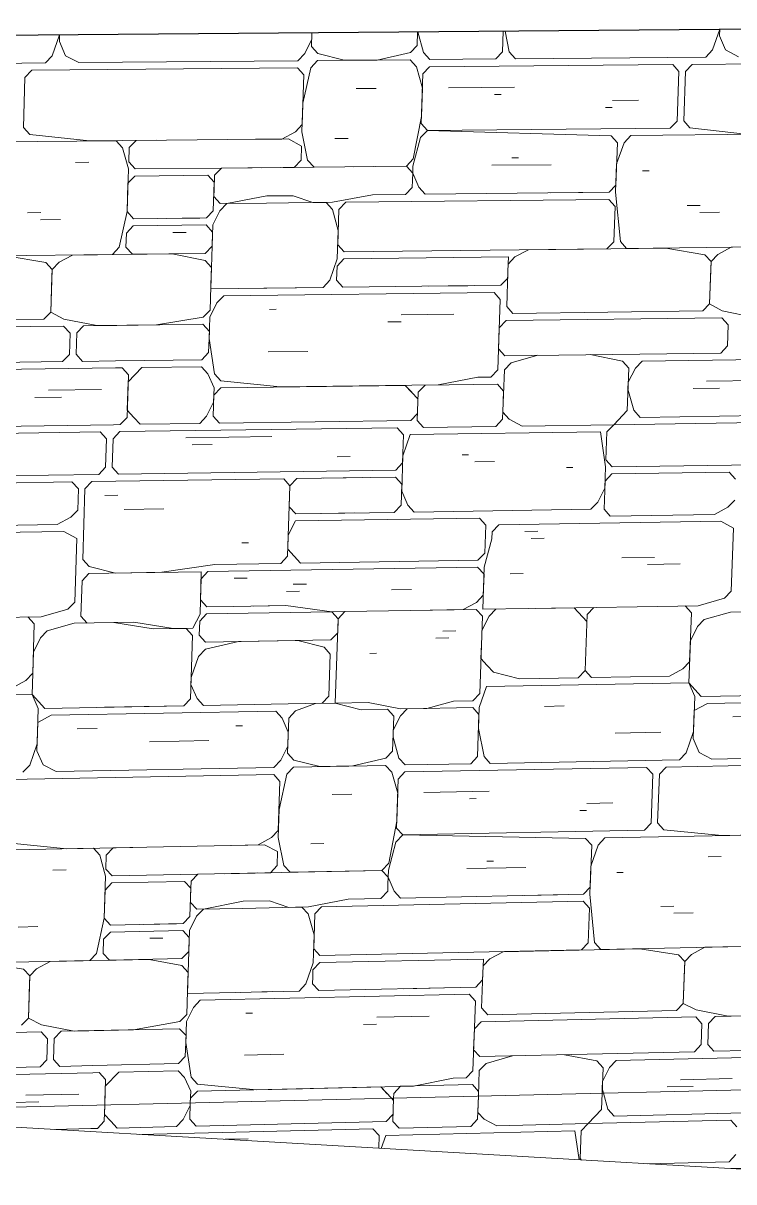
# Model space of a CAD drawing. Header units: inches. Extents: x 205 to 211, y -138 to -29.
# Drawn here: x 209.0675 to 209.1321, y -73.0998 to -72.9944 of the extents above; entities that cross this region are included whole.
import ezdxf

# ---------------------------------------------------------------- set-up
doc = ezdxf.new("R2010")
doc.units = ezdxf.units.IN
doc.header["$MEASUREMENT"] = 0
for name, color, linetype, lineweight in [('A-WALL', 113, 'Continuous', 13), ('A-WALL-PATT', 111, 'Continuous', 13), ('C-TOPO', 7, 'Continuous', 9), ('L-SITE-WALL', 31, 'Continuous', 13)]:
    doc.layers.add(name, color=color, linetype=linetype, lineweight=lineweight)

# ---------------------------------------------------------------- blocks, each defined once
blk = doc.blocks.new('FP_102-160')
at = {"layer": 'A-WALL-PATT', "lineweight": 9}
for p, q in [((72.1707, -73.0941), (72.17075, -73.0926)), ((72.17075, -73.09283), (72.17075, -73.0926)), ((72.18903, -73.09217), (72.18923, -73.09239)), ((72.18916, -73.09429), (72.18923, -73.09217)), ((72.19695, -73.09198), (72.19688, -73.0941)), ((72.19695, -73.09198), (72.1969, -73.09347)), ((72.20814, -73.0932), (72.2082, -73.09171)), ((72.20833, -73.09171), (72.20873, -73.09318)), ((72.16297, -73.09279), (72.16292, -73.09428)), ((72.16294, -73.09365), (72.16297, -73.09279)), ((72.16352, -73.09427), (72.16294, -73.09365)), ((72.17011, -73.09411), (72.17075, -73.09283)), ((72.18857, -73.0943), (72.18918, -73.09365)), ((72.1969, -73.09347), (72.19747, -73.09409)), ((72.20814, -73.0932), (72.20692, -73.09449)), ((72.20873, -73.09318), (72.2093, -73.0938)), ((72.2093, -73.0938), (72.22109, -73.09352)), ((72.16292, -73.09428), (72.1623, -73.09493)), ((72.16352, -73.09427), (72.1641, -73.09489)), ((72.1641, -73.09489), (72.16949, -73.09476)), ((72.17011, -73.09411), (72.16949, -73.09476)), ((72.1707, -73.0941), (72.17128, -73.09472)), ((72.17128, -73.09472), (72.18857, -73.0943)), ((72.18916, -73.09429), (72.18973, -73.09491)), ((72.18973, -73.09491), (72.19626, -73.09475)), ((72.19688, -73.0941), (72.19626, -73.09475)), ((72.19747, -73.09409), (72.19863, -73.09469)), ((72.19863, -73.09469), (72.20692, -73.09449)), ((72.2063, -73.09514), (72.20692, -73.09449)), ((72.20692, -73.09449), (72.21989, -73.09418)), ((72.22045, -73.09479), (72.21989, -73.09418)), ((72.15841, -73.09503), (72.1617, -73.09495)), ((72.1623, -73.09493), (72.1617, -73.09495)), ((72.16617, -73.09548), (72.18735, -73.09496)), ((72.17391, -73.09592), (72.17601, -73.09587)), ((72.18735, -73.09496), (72.18793, -73.09558)), ((72.18793, -73.09558), (72.18789, -73.09673)), ((72.18852, -73.09557), (72.18812, -73.09674)), ((72.18852, -73.09557), (72.20571, -73.09515)), ((72.20571, -73.09515), (72.20611, -73.09778)), ((72.2063, -73.09514), (72.20621, -73.09766)), ((72.20621, -73.09766), (72.20633, -73.0978)), ((72.21231, -73.09814), (72.21975, -73.09796)), ((72.21975, -73.09796), (72.22036, -73.09731)), ((72.21993, -73.09858), (72.23615, -73.09818))]:
    blk.add_line(p, q, dxfattribs=at)
blk = doc.blocks.new('FP_126-160')
at = {"layer": 'A-WALL-PATT', "lineweight": 9}
for p, q in [((72.15884, -72.99551), (72.15819, -72.99741)), ((72.15886, -72.99551), (72.15884, -72.9961)), ((72.18181, -72.99532), (72.18177, -72.99656)), ((72.18181, -72.99532), (72.18179, -72.99591)), ((72.19138, -72.99647), (72.19142, -72.99523)), ((72.19144, -72.99523), (72.19196, -72.99711)), ((72.19915, -72.99705), (72.19921, -72.99517)), ((72.19938, -72.99517), (72.19975, -72.99705)), ((72.21889, -72.995), (72.21824, -72.99688)), ((72.2189, -72.995), (72.21888, -72.99559)), ((72.21888, -72.99559), (72.21943, -72.99687)), ((72.15884, -72.9961), (72.15941, -72.9974)), ((72.18179, -72.99591), (72.18115, -72.99721)), ((72.18177, -72.99656), (72.18235, -72.9972)), ((72.19076, -72.99712), (72.19138, -72.99647)), ((72.21824, -72.99688), (72.21762, -72.99753)), ((72.21943, -72.99687), (72.22059, -72.99751)), ((72.15819, -72.99741), (72.15757, -72.99806)), ((72.15941, -72.9974), (72.1606, -72.99803)), ((72.1606, -72.99803), (72.18052, -72.99786)), ((72.18115, -72.99721), (72.18052, -72.99786)), ((72.1817, -72.99849), (72.18233, -72.99784)), ((72.19074, -72.99777), (72.18233, -72.99784)), ((72.18235, -72.9972), (72.18473, -72.99782)), ((72.18473, -72.99782), (72.18774, -72.9978)), ((72.18774, -72.9978), (72.19076, -72.99712)), ((72.19074, -72.99777), (72.19131, -72.99841)), ((72.19196, -72.99711), (72.19254, -72.99775)), ((72.19254, -72.99775), (72.19853, -72.9977)), ((72.19853, -72.9977), (72.19915, -72.99705)), ((72.20032, -72.99768), (72.19975, -72.99705)), ((72.20032, -72.99768), (72.21762, -72.99753)), ((72.13994, -72.99822), (72.15757, -72.99806)), ((72.15633, -72.99872), (72.15571, -72.99938)), ((72.15633, -72.99872), (72.1805, -72.99851)), ((72.1805, -72.99851), (72.18108, -72.99915)), ((72.1817, -72.99849), (72.18099, -73.00173)), ((72.19131, -72.99841), (72.19185, -73.00034)), ((72.19189, -72.99905), (72.19251, -72.9984)), ((72.19251, -72.9984), (72.21462, -72.9982)), ((72.21462, -72.9982), (72.21519, -72.99884)), ((72.21519, -72.99884), (72.21502, -73.00334)), ((72.21578, -72.99883), (72.21562, -73.00333)), ((72.2164, -72.99819), (72.21578, -72.99883)), ((72.2164, -72.99819), (72.24011, -72.99797)), ((72.15571, -72.99938), (72.15557, -73.00392)), ((72.18108, -72.99915), (72.18093, -73.00367)), ((72.19173, -73.00356), (72.19189, -72.99905)), ((72.18584, -73.00039), (72.18765, -73.00038)), ((72.19185, -73.00034), (72.19176, -73.00292)), ((72.19424, -73.00032), (72.20023, -73.00026)), ((72.19841, -73.00092), (72.19901, -73.00092)), ((72.18099, -73.00173), (72.1809, -73.00431)), ((72.20852, -73.00211), (72.20911, -73.00211)), ((72.20914, -73.00147), (72.21152, -73.00144)), ((72.19176, -73.00292), (72.19102, -73.00679)), ((72.15557, -73.00392), (72.15615, -73.00456)), ((72.18093, -73.00367), (72.1803, -73.00432)), ((72.19169, -73.00485), (72.19231, -73.0042)), ((72.19231, -73.0042), (72.19173, -73.00356)), ((72.19231, -73.0042), (72.2144, -73.00398)), ((72.20902, -73.00468), (72.19231, -73.0042)), ((72.21502, -73.00334), (72.2144, -73.00398)), ((72.21562, -73.00333), (72.21619, -73.00397)), ((72.21619, -73.00397), (72.22151, -73.00456)), ((72.164, -73.00513), (72.15067, -73.00526)), ((72.15615, -73.00456), (72.16158, -73.00515)), ((72.16158, -73.00515), (72.16763, -73.00509)), ((72.164, -73.00513), (72.16458, -73.00577)), ((72.16519, -73.00576), (72.16581, -73.00511)), ((72.16581, -73.00511), (72.17968, -73.00497)), ((72.17667, -73.005), (72.17908, -73.00498)), ((72.17908, -73.00498), (72.1803, -73.00432)), ((72.17968, -73.00497), (72.18086, -73.00561)), ((72.1809, -73.00431), (72.18142, -73.00689)), ((72.18389, -73.00493), (72.18509, -73.00492)), ((72.19169, -73.00485), (72.191, -73.00744)), ((72.20902, -73.00468), (72.20959, -73.00532)), ((72.20945, -73.00917), (72.20959, -73.00532)), ((72.21019, -73.00531), (72.20952, -73.00724)), ((72.21019, -73.00531), (72.21081, -73.00466)), ((72.22389, -73.00453), (72.21081, -73.00466)), ((72.16512, -73.0077), (72.16458, -73.00577)), ((72.16515, -73.00706), (72.16519, -73.00576)), ((72.18086, -73.00561), (72.18082, -73.0069)), ((72.16031, -73.00711), (72.16152, -73.00709)), ((72.16515, -73.00706), (72.16573, -73.0077)), ((72.18082, -73.0069), (72.18019, -73.00755)), ((72.18142, -73.00689), (72.182, -73.00753)), ((72.1904, -73.00744), (72.19102, -73.00679)), ((72.19818, -73.00736), (72.20356, -73.00731)), ((72.2, -73.0067), (72.2006, -73.00669)), ((72.20952, -73.00724), (72.20943, -73.00981)), ((72.165, -73.01158), (72.16512, -73.0077)), ((72.16508, -73.009), (72.16571, -73.00834)), ((72.17235, -73.00827), (72.16571, -73.00834)), ((72.16573, -73.0077), (72.17357, -73.00762)), ((72.17235, -73.00827), (72.17293, -73.00891)), ((72.17295, -73.00827), (72.17291, -73.00956)), ((72.17357, -73.00762), (72.17295, -73.00827)), ((72.1904, -73.00744), (72.17357, -73.00762)), ((72.18019, -73.00755), (72.17598, -73.00759)), ((72.17719, -73.00758), (72.17899, -73.00756)), ((72.182, -73.00753), (72.1904, -73.00744)), ((72.1856, -73.00749), (72.1874, -73.00747)), ((72.19098, -73.00808), (72.1904, -73.00744)), ((72.19095, -73.00872), (72.19098, -73.00808)), ((72.191, -73.00744), (72.19098, -73.00808)), ((72.19098, -73.00808), (72.19153, -73.00936)), ((72.21188, -73.00786), (72.21248, -73.00786)), ((72.16508, -73.009), (72.165, -73.01158)), ((72.17284, -73.0115), (72.17293, -73.00891)), ((72.17291, -73.00956), (72.17293, -73.00891)), ((72.19093, -73.00937), (72.19031, -73.01002)), ((72.19095, -73.00872), (72.19093, -73.00937)), ((72.19153, -73.00936), (72.19211, -73.01)), ((72.20945, -73.00917), (72.20883, -73.00982)), ((72.17291, -73.00956), (72.17288, -73.01021)), ((72.17288, -73.01021), (72.17347, -73.01085)), ((72.17407, -73.01084), (72.1777, -73.01015)), ((72.1777, -73.01015), (72.18011, -73.01013)), ((72.18011, -73.01013), (72.18189, -73.01075)), ((72.18731, -73.01005), (72.18369, -73.01073)), ((72.18489, -73.01072), (72.20881, -73.01046)), ((72.19031, -73.01002), (72.18731, -73.01005)), ((72.19211, -73.01), (72.20883, -73.00982)), ((72.20347, -73.00988), (72.20645, -73.00985)), ((72.20881, -73.01046), (72.20938, -73.0111)), ((72.20943, -73.00981), (72.20986, -73.0143)), ((72.16429, -73.01482), (72.165, -73.01158)), ((72.165, -73.01158), (72.16558, -73.01222)), ((72.17222, -73.01215), (72.17284, -73.0115)), ((72.17344, -73.01149), (72.1728, -73.01279)), ((72.17344, -73.01149), (72.17407, -73.01084)), ((72.17347, -73.01085), (72.17768, -73.0108)), ((72.18369, -73.01073), (72.17768, -73.0108)), ((72.18189, -73.01075), (72.18309, -73.01074)), ((72.18309, -73.01074), (72.18367, -73.01138)), ((72.18367, -73.01138), (72.1842, -73.0133)), ((72.18427, -73.01137), (72.18416, -73.01459)), ((72.18427, -73.01137), (72.18489, -73.01072)), ((72.20926, -73.01431), (72.20938, -73.0111)), ((72.21593, -73.01103), (72.21711, -73.01101)), ((72.21709, -73.01165), (72.21887, -73.01163)), ((72.15593, -73.01168), (72.15714, -73.01167)), ((72.15712, -73.01232), (72.15893, -73.0123)), ((72.16558, -73.01222), (72.17222, -73.01215)), ((72.1686, -73.01219), (72.17161, -73.01216)), ((72.16494, -73.01352), (72.16489, -73.01481)), ((72.16494, -73.01352), (72.16556, -73.01287)), ((72.16556, -73.01287), (72.1722, -73.01279)), ((72.16916, -73.01347), (72.17037, -73.01346)), ((72.1722, -73.01279), (72.17278, -73.01343)), ((72.1728, -73.01279), (72.17261, -73.01859)), ((72.17273, -73.01472), (72.17278, -73.01343)), ((72.1842, -73.0133), (72.18411, -73.01588)), ((72.17273, -73.01472), (72.17211, -73.01538)), ((72.18416, -73.01459), (72.18474, -73.01523)), ((72.20926, -73.01431), (72.20864, -73.01495)), ((72.20986, -73.0143), (72.21043, -73.01493)), ((72.21043, -73.01493), (72.2235, -73.01478)), ((72.21994, -73.01482), (72.22883, -73.01472)), ((72.15035, -73.01563), (72.16367, -73.01547)), ((72.15399, -73.01559), (72.1576, -73.01619)), ((72.15881, -73.01618), (72.16004, -73.01552)), ((72.16004, -73.01552), (72.1691, -73.01541)), ((72.16429, -73.01482), (72.16367, -73.01547)), ((72.16489, -73.01481), (72.16548, -73.01545)), ((72.16548, -73.01545), (72.17211, -73.01538)), ((72.1691, -73.01541), (72.17209, -73.01602)), ((72.18471, -73.01587), (72.19968, -73.0157)), ((72.18474, -73.01523), (72.20864, -73.01495)), ((72.19968, -73.0157), (72.19963, -73.01698)), ((72.19965, -73.01634), (72.20027, -73.01569)), ((72.20027, -73.01569), (72.20149, -73.01504)), ((72.20149, -73.01504), (72.214, -73.01489)), ((72.214, -73.01489), (72.21754, -73.01549)), ((72.21754, -73.01549), (72.21811, -73.01612)), ((72.21873, -73.01548), (72.21811, -73.01612)), ((72.21873, -73.01548), (72.21994, -73.01482)), ((72.1576, -73.01619), (72.15818, -73.01683)), ((72.15818, -73.01683), (72.15806, -73.02071)), ((72.15818, -73.01683), (72.15816, -73.01748)), ((72.15881, -73.01618), (72.15818, -73.01683)), ((72.17209, -73.01602), (72.17267, -73.01666)), ((72.17265, -73.0173), (72.17267, -73.01666)), ((72.18411, -73.01588), (72.18345, -73.01782)), ((72.18407, -73.01717), (72.18409, -73.01652)), ((72.18409, -73.01652), (72.18471, -73.01587)), ((72.19963, -73.01698), (72.19965, -73.01634)), ((72.21811, -73.01612), (72.21797, -73.01996)), ((72.21797, -73.01996), (72.21809, -73.01676)), ((72.21811, -73.01612), (72.21809, -73.01676)), ((72.15806, -73.02071), (72.15816, -73.01748)), ((72.17265, -73.0173), (72.17254, -73.02053)), ((72.18283, -73.01847), (72.18345, -73.01782)), ((72.18407, -73.01717), (72.18405, -73.01781)), ((72.18405, -73.01781), (72.18463, -73.01845)), ((72.19961, -73.01763), (72.19899, -73.01827)), ((72.19963, -73.01698), (72.19952, -73.02019)), ((72.19961, -73.01763), (72.19963, -73.01698)), ((72.17261, -73.01859), (72.18283, -73.01847)), ((72.19837, -73.01892), (72.17379, -73.01922)), ((72.17742, -73.01854), (72.18042, -73.0185)), ((72.18463, -73.01845), (72.19899, -73.01827)), ((72.19241, -73.01835), (72.196, -73.01831)), ((72.19837, -73.01892), (72.19894, -73.01956)), ((72.17317, -73.01988), (72.17252, -73.02117)), ((72.17379, -73.01922), (72.17317, -73.01988)), ((72.19894, -73.01956), (72.19871, -73.02597)), ((72.21735, -73.02061), (72.21797, -73.01996)), ((72.21797, -73.01996), (72.21913, -73.02059)), ((72.15744, -73.02136), (72.15806, -73.02071)), ((72.15806, -73.02071), (72.15925, -73.02134)), ((72.17254, -73.02053), (72.17192, -73.02118)), ((72.17796, -73.02046), (72.17856, -73.02045)), ((72.18993, -73.02095), (72.19472, -73.02089)), ((72.19952, -73.02019), (72.20009, -73.02083)), ((72.20009, -73.02083), (72.21735, -73.02061)), ((72.21913, -73.02059), (72.22207, -73.02119)), ((72.13922, -73.02223), (72.15923, -73.02198)), ((72.13985, -73.02158), (72.15744, -73.02136)), ((72.15923, -73.02198), (72.15981, -73.02262)), ((72.15925, -73.02134), (72.16225, -73.02194)), ((72.16042, -73.02261), (72.16104, -73.02196)), ((72.16104, -73.02196), (72.16406, -73.02192)), ((72.16225, -73.02194), (72.16768, -73.02188)), ((72.1719, -73.02182), (72.16406, -73.02192)), ((72.16768, -73.02188), (72.17192, -73.02118)), ((72.1719, -73.02182), (72.17248, -73.02246)), ((72.17252, -73.02117), (72.17246, -73.0231)), ((72.18871, -73.02161), (72.18991, -73.0216)), ((72.19885, -73.02213), (72.19878, -73.02405)), ((72.19947, -73.02148), (72.19885, -73.02213)), ((72.19947, -73.02148), (72.2191, -73.02123)), ((72.2191, -73.02123), (72.21967, -73.02186)), ((72.21967, -73.02186), (72.2196, -73.02378)), ((72.15981, -73.02262), (72.15975, -73.02456)), ((72.16042, -73.02261), (72.16036, -73.02455)), ((72.17241, -73.02439), (72.17248, -73.02246)), ((72.17246, -73.0231), (72.17295, -73.02632)), ((72.17783, -73.02432), (72.18143, -73.02428)), ((72.19878, -73.02405), (72.19936, -73.02468)), ((72.21898, -73.02443), (72.2196, -73.02378)), ((72.15913, -73.02521), (72.13912, -73.02547)), ((72.15913, -73.02521), (72.15975, -73.02456)), ((72.16036, -73.02455), (72.16094, -73.02519)), ((72.16094, -73.02519), (72.16396, -73.02515)), ((72.16396, -73.02515), (72.17179, -73.02504)), ((72.17241, -73.02439), (72.17179, -73.02504)), ((72.19931, -73.02597), (72.19993, -73.02532)), ((72.21898, -73.02443), (72.19936, -73.02468)), ((72.19993, -73.02532), (72.20234, -73.02464)), ((72.2071, -73.02458), (72.21005, -73.02518)), ((72.21005, -73.02518), (72.21062, -73.02582)), ((72.21122, -73.02581), (72.21184, -73.02516)), ((72.21184, -73.02516), (72.2237, -73.025)), ((72.15185, -73.02595), (72.16394, -73.02579)), ((72.16454, -73.02578), (72.16394, -73.02579)), ((72.16454, -73.02578), (72.16512, -73.02642)), ((72.1651, -73.02706), (72.16635, -73.02576)), ((72.17177, -73.02569), (72.16635, -73.02576)), ((72.17177, -73.02569), (72.17235, -73.02632)), ((72.17291, -73.0276), (72.17235, -73.02632)), ((72.17295, -73.02632), (72.17353, -73.02695)), ((72.19809, -73.02662), (72.19871, -73.02597)), ((72.19931, -73.02597), (72.19915, -73.03045)), ((72.21048, -73.02965), (72.21062, -73.02582)), ((72.21122, -73.02581), (72.21058, -73.02709)), ((72.16512, -73.02642), (72.165, -73.03029)), ((72.16502, -73.02964), (72.1651, -73.02706)), ((72.17351, -73.02759), (72.1903, -73.02737)), ((72.17353, -73.02695), (72.17892, -73.02752)), ((72.17892, -73.02752), (72.19329, -73.02733)), ((72.1903, -73.02737), (72.19146, -73.02864)), ((72.1903, -73.02737), (72.19088, -73.028)), ((72.19148, -73.02799), (72.1921, -73.02734)), ((72.1921, -73.02734), (72.19867, -73.02726)), ((72.19329, -73.02733), (72.1969, -73.02664)), ((72.1969, -73.02664), (72.19809, -73.02662)), ((72.19867, -73.02726), (72.19924, -73.02789)), ((72.21058, -73.02709), (72.21055, -73.02773)), ((72.2177, -73.027), (72.22244, -73.02693)), ((72.15661, -73.02847), (72.15902, -73.02843)), ((72.15784, -73.02781), (72.16267, -73.02774)), ((72.17282, -73.03018), (72.17289, -73.02825)), ((72.17287, -73.02889), (72.17291, -73.0276)), ((72.17289, -73.02825), (72.17351, -73.02759)), ((72.17892, -73.02752), (72.18312, -73.02747)), ((72.19139, -73.03056), (72.19148, -73.02799)), ((72.19924, -73.02789), (72.19917, -73.02981)), ((72.21055, -73.02773), (72.21108, -73.02964)), ((72.21649, -73.02765), (72.21886, -73.02762)), ((72.17222, -73.03018), (72.17287, -73.02889)), ((72.165, -73.03029), (72.16437, -73.03094)), ((72.1656, -73.03028), (72.16502, -73.02964)), ((72.1656, -73.03028), (72.16618, -73.03091)), ((72.17222, -73.03018), (72.1716, -73.03084)), ((72.17282, -73.03018), (72.1734, -73.03081)), ((72.1734, -73.03081), (72.19079, -73.03057)), ((72.19079, -73.03057), (72.19141, -73.02992)), ((72.19139, -73.03056), (72.19196, -73.03119)), ((72.19915, -73.03045), (72.19853, -73.0311)), ((72.19917, -73.02981), (72.19975, -73.03044)), ((72.19975, -73.03044), (72.20092, -73.03107)), ((72.21048, -73.02965), (72.20925, -73.03095)), ((72.21108, -73.02964), (72.21165, -73.03028)), ((72.21165, -73.03028), (72.2235, -73.03011)), ((72.14924, -73.03179), (72.16254, -73.03161)), ((72.15169, -73.03112), (72.16377, -73.03095)), ((72.16313, -73.03224), (72.16254, -73.03161)), ((72.16435, -73.03158), (72.16373, -73.03223)), ((72.16437, -73.03094), (72.16377, -73.03095)), ((72.16435, -73.03158), (72.18957, -73.03123)), ((72.16618, -73.03091), (72.1716, -73.03084)), ((72.18957, -73.03123), (72.19015, -73.03186)), ((72.19075, -73.03185), (72.20804, -73.0316)), ((72.19196, -73.03119), (72.19853, -73.0311)), ((72.20092, -73.03107), (72.20925, -73.03095)), ((72.20804, -73.0316), (72.20851, -73.03479)), ((72.20863, -73.0316), (72.20854, -73.03415)), ((72.20863, -73.0316), (72.20925, -73.03095)), ((72.20925, -73.03095), (72.2223, -73.03076)), ((72.16304, -73.03482), (72.16313, -73.03224)), ((72.16373, -73.03223), (72.16365, -73.03481)), ((72.17035, -73.03214), (72.17817, -73.03203)), ((72.19015, -73.03186), (72.19006, -73.03442)), ((72.19075, -73.03185), (72.19008, -73.03378)), ((72.17093, -73.03277), (72.17274, -73.03275)), ((72.19546, -73.0337), (72.19605, -73.03369)), ((72.16365, -73.03481), (72.16423, -73.03544)), ((72.1841, -73.03387), (72.18529, -73.03385)), ((72.19006, -73.03442), (72.18944, -73.03507)), ((72.19008, -73.03378), (72.18997, -73.03699)), ((72.19663, -73.03433), (72.19842, -73.0343)), ((72.20851, -73.03479), (72.20844, -73.03671)), ((72.20854, -73.03415), (72.20911, -73.03478)), ((72.20911, -73.03478), (72.22215, -73.03459)), ((72.14912, -73.03567), (72.16242, -73.03547)), ((72.16179, -73.03612), (72.17924, -73.03586)), ((72.16242, -73.03547), (72.16304, -73.03482)), ((72.18944, -73.03507), (72.16423, -73.03544)), ((72.17924, -73.03586), (72.17981, -73.0365)), ((72.17981, -73.0365), (72.18044, -73.03585)), ((72.18044, -73.03585), (72.18942, -73.03571)), ((72.18283, -73.03581), (72.18643, -73.03576)), ((72.18942, -73.03571), (72.18999, -73.03634)), ((72.20495, -73.03484), (72.20554, -73.03484)), ((72.20847, -73.03607), (72.20908, -73.03542)), ((72.21976, -73.03526), (72.20908, -73.03542)), ((72.22033, -73.03589), (72.21976, -73.03526)), ((72.15998, -73.03615), (72.1491, -73.03631)), ((72.16057, -73.03678), (72.15998, -73.03615)), ((72.16051, -73.03871), (72.16057, -73.03678)), ((72.16117, -73.03677), (72.16096, -73.04321)), ((72.16117, -73.03677), (72.16179, -73.03612)), ((72.17981, -73.0365), (72.1796, -73.04291)), ((72.17975, -73.03842), (72.17981, -73.0365)), ((72.18999, -73.03634), (72.18992, -73.03827)), ((72.20844, -73.03671), (72.2078, -73.03799)), ((72.20847, -73.03607), (72.20837, -73.03862)), ((72.16296, -73.03739), (72.16416, -73.03737)), ((72.18997, -73.03699), (72.19052, -73.03826)), ((72.21964, -73.03845), (72.22026, -73.0378)), ((72.15988, -73.03937), (72.16051, -73.03871)), ((72.16473, -73.03865), (72.16834, -73.03859)), ((72.18033, -73.03905), (72.17975, -73.03842)), ((72.1893, -73.03892), (72.18033, -73.03905)), ((72.18272, -73.03902), (72.18572, -73.03897)), ((72.18992, -73.03827), (72.1893, -73.03892)), ((72.19052, -73.03826), (72.1911, -73.03889)), ((72.1911, -73.03889), (72.20718, -73.03864)), ((72.2078, -73.03799), (72.20718, -73.03864)), ((72.20894, -73.03925), (72.20837, -73.03862)), ((72.21843, -73.03911), (72.21964, -73.03845)), ((72.15865, -73.04003), (72.14898, -73.04018)), ((72.15865, -73.04003), (72.15988, -73.03937)), ((72.17966, -73.04099), (72.1803, -73.03969)), ((72.1803, -73.03969), (72.19704, -73.03944)), ((72.19704, -73.03944), (72.19762, -73.04007)), ((72.19762, -73.04007), (72.19752, -73.04262)), ((72.19881, -73.04005), (72.19819, -73.0407)), ((72.219, -73.03973), (72.19881, -73.04005)), ((72.21843, -73.03911), (72.20894, -73.03925)), ((72.219, -73.03973), (72.22016, -73.04035)), ((72.15924, -73.04066), (72.13866, -73.04098)), ((72.15924, -73.04066), (72.16042, -73.04129)), ((72.17962, -73.04227), (72.17966, -73.04099)), ((72.19817, -73.04134), (72.19819, -73.0407)), ((72.20117, -73.04065), (72.20236, -73.04063)), ((72.21994, -73.04608), (72.22016, -73.04035)), ((72.16024, -73.04707), (72.16042, -73.04129)), ((72.17544, -73.04169), (72.17604, -73.04168)), ((72.19748, -73.0439), (72.19817, -73.04134)), ((72.20174, -73.04128), (72.20293, -73.04126)), ((72.16096, -73.04321), (72.16155, -73.04384)), ((72.1796, -73.04291), (72.17898, -73.04356)), ((72.18077, -73.04353), (72.17962, -73.04227)), ((72.19752, -73.04262), (72.19691, -73.04327)), ((72.20999, -73.04306), (72.21296, -73.04301)), ((72.16394, -73.04444), (72.16155, -73.04384)), ((72.17298, -73.04366), (72.16815, -73.04437)), ((72.17235, -73.04431), (72.19688, -73.04391)), ((72.17298, -73.04366), (72.17898, -73.04356)), ((72.19691, -73.04327), (72.18077, -73.04353)), ((72.19688, -73.04391), (72.19746, -73.04454)), ((72.19734, -73.04773), (72.19748, -73.0439)), ((72.21234, -73.04366), (72.2153, -73.04361)), ((72.1609, -73.04513), (72.1608, -73.04835)), ((72.1609, -73.04513), (72.16153, -73.04448)), ((72.16333, -73.04445), (72.16153, -73.04448)), ((72.17175, -73.04432), (72.16333, -73.04445)), ((72.16815, -73.04437), (72.16394, -73.04444)), ((72.17163, -73.04816), (72.17175, -73.04432)), ((72.17167, -73.04688), (72.17173, -73.04496)), ((72.17173, -73.04496), (72.17235, -73.04431)), ((72.17473, -73.04491), (72.17593, -73.04489)), ((72.19739, -73.04646), (72.19746, -73.04454)), ((72.19984, -73.0445), (72.20103, -73.04448)), ((72.17949, -73.04611), (72.18069, -73.04609)), ((72.18011, -73.04546), (72.18131, -73.04544)), ((72.18906, -73.04596), (72.19085, -73.04593)), ((72.21933, -73.04673), (72.21994, -73.04608)), ((72.15962, -73.04772), (72.16024, -73.04707)), ((72.17167, -73.04688), (72.17225, -73.04751)), ((72.17945, -73.04739), (72.17465, -73.04747)), ((72.17645, -73.04744), (72.17945, -73.04739)), ((72.17945, -73.04739), (72.18361, -73.04796)), ((72.19556, -73.04776), (72.19677, -73.0471)), ((72.19739, -73.04646), (72.19677, -73.0471)), ((72.2021, -73.04765), (72.21694, -73.04741)), ((72.21575, -73.04743), (72.21632, -73.04805)), ((72.21694, -73.04741), (72.21933, -73.04673)), ((72.14207, -73.04866), (72.15718, -73.04841)), ((72.15598, -73.04843), (72.15656, -73.04906)), ((72.15718, -73.04841), (72.15962, -73.04772)), ((72.1608, -73.04835), (72.16138, -73.04898)), ((72.17098, -73.04946), (72.17163, -73.04816)), ((72.17161, -73.0488), (72.17223, -73.04815)), ((72.18361, -73.04796), (72.17223, -73.04815)), ((72.17225, -73.04751), (72.17465, -73.04747)), ((72.18361, -73.04796), (72.18481, -73.04794)), ((72.18361, -73.04796), (72.18419, -73.04859)), ((72.18419, -73.04859), (72.18481, -73.04794)), ((72.19675, -73.04774), (72.18481, -73.04794)), ((72.19257, -73.04781), (72.19556, -73.04776)), ((72.19675, -73.04774), (72.19732, -73.04837)), ((72.19732, -73.04837), (72.19707, -73.05539)), ((72.19792, -73.04836), (72.19727, -73.04965)), ((72.20567, -73.04759), (72.19734, -73.04773)), ((72.19792, -73.04836), (72.19853, -73.04771)), ((72.20681, -73.04885), (72.20567, -73.04759)), ((72.20683, -73.04821), (72.20665, -73.05331)), ((72.20683, -73.04821), (72.20745, -73.04756)), ((72.21632, -73.04805), (72.21615, -73.05251)), ((72.21987, -73.04799), (72.21748, -73.04867)), ((72.22519, -73.0479), (72.21987, -73.04799)), ((72.15656, -73.04906), (72.15642, -73.05355)), ((72.16018, -73.049), (72.15774, -73.04968)), ((72.1656, -73.04891), (72.16018, -73.049)), ((72.16379, -73.04894), (72.16738, -73.04952)), ((72.1656, -73.04891), (72.16918, -73.04949)), ((72.16738, -73.04952), (72.17038, -73.04947)), ((72.16918, -73.04949), (72.17098, -73.04946)), ((72.17038, -73.04947), (72.17096, -73.0501)), ((72.17161, -73.0488), (72.17156, -73.05009)), ((72.18419, -73.04859), (72.18393, -73.05626)), ((72.18415, -73.04987), (72.18419, -73.04859)), ((72.21686, -73.04931), (72.21623, -73.0506)), ((72.21748, -73.04867), (72.21686, -73.04931)), ((72.15712, -73.05033), (72.15648, -73.05163)), ((72.15774, -73.04968), (72.15712, -73.05033)), ((72.17096, -73.0501), (72.17077, -73.05586)), ((72.17156, -73.05009), (72.17214, -73.05072)), ((72.17214, -73.05072), (72.18353, -73.05052)), ((72.17514, -73.05067), (72.18053, -73.05057)), ((72.18053, -73.05057), (72.18291, -73.05117)), ((72.18415, -73.04987), (72.18353, -73.05052)), ((72.19308, -73.05036), (72.19427, -73.05034)), ((72.1937, -73.04971), (72.19489, -73.04969)), ((72.21623, -73.0506), (72.21608, -73.05441)), ((72.15648, -73.05163), (72.15636, -73.05548)), ((72.1715, -73.05201), (72.17212, -73.05136)), ((72.17212, -73.05136), (72.17514, -73.05067)), ((72.18291, -73.05117), (72.18348, -73.0518)), ((72.19723, -73.05092), (72.19718, -73.0522)), ((72.1715, -73.05201), (72.17084, -73.05394)), ((72.18335, -73.05564), (72.18348, -73.0518)), ((72.18707, -73.05174), (72.18767, -73.05173)), ((72.19718, -73.0522), (72.19776, -73.05283)), ((72.21554, -73.05315), (72.21615, -73.05251)), ((72.15579, -73.05421), (72.15642, -73.05355)), ((72.19776, -73.05283), (72.19833, -73.05346)), ((72.20068, -73.05405), (72.19833, -73.05346)), ((72.20665, -73.05331), (72.20603, -73.05396)), ((72.20665, -73.05331), (72.20722, -73.05393)), ((72.21554, -73.05315), (72.21433, -73.05381)), ((72.15579, -73.05421), (72.15457, -73.05487)), ((72.17084, -73.05394), (72.17081, -73.05458)), ((72.17081, -73.05458), (72.17137, -73.05585)), ((72.19769, -73.05474), (72.19702, -73.05666)), ((72.19769, -73.05474), (72.21608, -73.05441)), ((72.20603, -73.05396), (72.20068, -73.05405)), ((72.21433, -73.05381), (72.20722, -73.05393)), ((72.21608, -73.05441), (72.21722, -73.05566)), ((72.21608, -73.05441), (72.21663, -73.05567)), ((72.13761, -73.05581), (72.15636, -73.05548)), ((72.15636, -73.05548), (72.15752, -73.05674)), ((72.15636, -73.05548), (72.15692, -73.05675)), ((72.17077, -73.05586), (72.17015, -73.05651)), ((72.17137, -73.05585), (72.17195, -73.05648)), ((72.18273, -73.05628), (72.18335, -73.05564)), ((72.19645, -73.05604), (72.19707, -73.05539)), ((72.21663, -73.05567), (72.21651, -73.05885)), ((72.21722, -73.05566), (72.22961, -73.05544)), ((72.15692, -73.05675), (72.15682, -73.05996)), ((72.15752, -73.05674), (72.17015, -73.05651)), ((72.17015, -73.05651), (72.16294, -73.05664)), ((72.17195, -73.05648), (72.18273, -73.05628)), ((72.18213, -73.0563), (72.18032, -73.05697)), ((72.18393, -73.05626), (72.18213, -73.0563)), ((72.18213, -73.0563), (72.18273, -73.05628)), ((72.18393, -73.05626), (72.18691, -73.05621)), ((72.18629, -73.05686), (72.18393, -73.05626)), ((72.18868, -73.05682), (72.18629, -73.05686)), ((72.18691, -73.05621), (72.18987, -73.05679)), ((72.18868, -73.05682), (72.18926, -73.05744)), ((72.18985, -73.05743), (72.19047, -73.05678)), ((72.18987, -73.05679), (72.19226, -73.05675)), ((72.19643, -73.05667), (72.19047, -73.05678)), ((72.19226, -73.05675), (72.19467, -73.05607)), ((72.19467, -73.05607), (72.19645, -73.05604)), ((72.19643, -73.05667), (72.197, -73.0573)), ((72.19702, -73.05666), (72.19696, -73.05858)), ((72.20297, -73.05656), (72.20475, -73.05652)), ((72.21778, -73.05629), (72.21658, -73.05694)), ((72.21778, -73.05629), (72.23782, -73.05592)), ((72.1581, -73.05737), (72.15688, -73.05803)), ((72.1581, -73.05737), (72.17852, -73.057)), ((72.17852, -73.057), (72.1791, -73.05763)), ((72.1791, -73.05763), (72.17965, -73.05889)), ((72.1797, -73.05762), (72.17959, -73.06081)), ((72.1797, -73.05762), (72.18032, -73.05697)), ((72.18914, -73.06063), (72.18926, -73.05744)), ((72.18985, -73.05743), (72.18921, -73.05872)), ((72.19687, -73.06112), (72.197, -73.0573)), ((72.21658, -73.05694), (72.21648, -73.05948)), ((72.2201, -73.05751), (72.22187, -73.05748)), ((72.15688, -73.05803), (72.1568, -73.0606)), ((72.16047, -73.05861), (72.16228, -73.05858)), ((72.17488, -73.05834), (72.17548, -73.05833)), ((72.17965, -73.05889), (72.17961, -73.06017)), ((72.18921, -73.05872), (72.18919, -73.05936)), ((72.19696, -73.05858), (72.19746, -73.06111)), ((72.2094, -73.05898), (72.21355, -73.0589)), ((72.21651, -73.05885), (72.21584, -73.06077)), ((72.15682, -73.05996), (72.15615, -73.06189)), ((72.16704, -73.05977), (72.17244, -73.05967)), ((72.18919, -73.05936), (72.18972, -73.06126)), ((72.21648, -73.05948), (72.21703, -73.06074)), ((72.1568, -73.0606), (72.15736, -73.06187)), ((72.17961, -73.06017), (72.17897, -73.06146)), ((72.17959, -73.06081), (72.18016, -73.06144)), ((72.18853, -73.06128), (72.18914, -73.06063)), ((72.19625, -73.06177), (72.19687, -73.06112)), ((72.19803, -73.06174), (72.19746, -73.06111)), ((72.21584, -73.06077), (72.21523, -73.06141)), ((72.21703, -73.06074), (72.21818, -73.06136)), ((72.21818, -73.06136), (72.23762, -73.06099)), ((72.15615, -73.06189), (72.15553, -73.06254)), ((72.15736, -73.06187), (72.15854, -73.06249)), ((72.15854, -73.06249), (72.17835, -73.06211)), ((72.17897, -73.06146), (72.17835, -73.06211)), ((72.17952, -73.06273), (72.18014, -73.06208)), ((72.1885, -73.06192), (72.18014, -73.06208)), ((72.18016, -73.06144), (72.18253, -73.06203)), ((72.18253, -73.06203), (72.18552, -73.06197)), ((72.18552, -73.06197), (72.18853, -73.06128)), ((72.1885, -73.06192), (72.18908, -73.06254)), ((72.18972, -73.06126), (72.19029, -73.06188)), ((72.19027, -73.06252), (72.21225, -73.0621)), ((72.19029, -73.06188), (72.19625, -73.06177)), ((72.19803, -73.06174), (72.21523, -73.06141)), ((72.21225, -73.0621), (72.21282, -73.06273)), ((72.21402, -73.06207), (72.21341, -73.06271)), ((72.21402, -73.06207), (72.2376, -73.06162)), ((72.1543, -73.06321), (72.17833, -73.06275)), ((72.17833, -73.06275), (72.1789, -73.06338)), ((72.17952, -73.06273), (72.17882, -73.06593)), ((72.18908, -73.06254), (72.18961, -73.06444)), ((72.1895, -73.06763), (72.18965, -73.06317)), ((72.18965, -73.06317), (72.19027, -73.06252)), ((72.21282, -73.06273), (72.21265, -73.06717)), ((72.21341, -73.06271), (72.21324, -73.06716)), ((72.1789, -73.06338), (72.17875, -73.06784)), ((72.19199, -73.0644), (72.19794, -73.06428)), ((72.18364, -73.06456), (72.18543, -73.06453)), ((72.18961, -73.06444), (72.18952, -73.06699)), ((72.19613, -73.06495), (72.19673, -73.06494)), ((72.2068, -73.06538), (72.20917, -73.06533)), ((72.17882, -73.06593), (72.17873, -73.06848)), ((72.20618, -73.06603), (72.20678, -73.06602)), ((72.18952, -73.06699), (72.18879, -73.07082)), ((72.21265, -73.06717), (72.21204, -73.06781)), ((72.21324, -73.06716), (72.21381, -73.06778)), ((72.17692, -73.06915), (72.17813, -73.06849)), ((72.17875, -73.06784), (72.17813, -73.06849)), ((72.17873, -73.06848), (72.17924, -73.07102)), ((72.18945, -73.0689), (72.19007, -73.06825)), ((72.19007, -73.06825), (72.1895, -73.06763)), ((72.19007, -73.06825), (72.21204, -73.06781)), ((72.20668, -73.06856), (72.19007, -73.06825)), ((72.20784, -73.06917), (72.20846, -73.06852)), ((72.22146, -73.06826), (72.20846, -73.06852)), ((72.21381, -73.06778), (72.2191, -73.06831)), ((72.2191, -73.06831), (72.225, -73.06819)), ((72.16193, -73.06945), (72.14868, -73.06972)), ((72.15412, -73.06897), (72.15952, -73.0695)), ((72.15952, -73.0695), (72.16553, -73.06938)), ((72.16193, -73.06945), (72.16251, -73.07008)), ((72.16311, -73.07007), (72.16373, -73.06942)), ((72.16373, -73.06942), (72.17751, -73.06914)), ((72.17452, -73.0692), (72.17692, -73.06915)), ((72.17751, -73.06914), (72.17869, -73.06976)), ((72.1817, -73.06906), (72.18289, -73.06903)), ((72.18945, -73.0689), (72.18877, -73.07146)), ((72.20668, -73.06856), (72.20725, -73.06918)), ((72.20711, -73.07299), (72.20725, -73.06918)), ((72.20784, -73.06917), (72.20718, -73.07108)), ((72.16304, -73.07199), (72.16251, -73.07008)), ((72.16306, -73.07135), (72.16311, -73.07007)), ((72.17869, -73.06976), (72.17864, -73.07103)), ((72.21785, -73.07023), (72.21903, -73.07021)), ((72.15826, -73.07145), (72.15946, -73.07142)), ((72.16306, -73.07135), (72.16364, -73.07197)), ((72.18817, -73.07147), (72.17144, -73.07181)), ((72.17803, -73.07168), (72.17384, -73.07177)), ((72.17864, -73.07103), (72.17803, -73.07168)), ((72.17924, -73.07102), (72.17982, -73.07164)), ((72.17982, -73.07164), (72.18817, -73.07147)), ((72.1834, -73.07157), (72.18519, -73.07153)), ((72.18817, -73.07147), (72.18879, -73.07082)), ((72.18875, -73.0721), (72.18817, -73.07147)), ((72.18877, -73.07146), (72.18875, -73.0721)), ((72.19591, -73.07131), (72.20125, -73.0712)), ((72.19771, -73.07064), (72.19831, -73.07063)), ((72.20718, -73.07108), (72.20709, -73.07362)), ((72.20953, -73.07167), (72.21012, -73.07166)), ((72.16292, -73.07582), (72.16304, -73.07199)), ((72.163, -73.07326), (72.16362, -73.07261)), ((72.17022, -73.07248), (72.16362, -73.07261)), ((72.16364, -73.07197), (72.17144, -73.07181)), ((72.17022, -73.07248), (72.1708, -73.0731)), ((72.17082, -73.07246), (72.17078, -73.07374)), ((72.17144, -73.07181), (72.17082, -73.07246)), ((72.17503, -73.07174), (72.17683, -73.0717)), ((72.18872, -73.07273), (72.1887, -73.07337)), ((72.18872, -73.07273), (72.18875, -73.0721)), ((72.18875, -73.0721), (72.1893, -73.07336)), ((72.163, -73.07326), (72.16292, -73.07582)), ((72.17072, -73.07565), (72.1708, -73.0731)), ((72.17078, -73.07374), (72.17076, -73.07438)), ((72.17078, -73.07374), (72.1708, -73.0731)), ((72.1887, -73.07337), (72.18808, -73.07402)), ((72.1893, -73.07336), (72.18987, -73.07398)), ((72.18987, -73.07398), (72.2065, -73.07363)), ((72.20116, -73.07374), (72.20413, -73.07368)), ((72.20711, -73.07299), (72.2065, -73.07363)), ((72.20709, -73.07362), (72.20752, -73.07804)), ((72.17076, -73.07438), (72.17134, -73.075)), ((72.17194, -73.07499), (72.17555, -73.07428)), ((72.1815, -73.07479), (72.17553, -73.07492)), ((72.17555, -73.07428), (72.17794, -73.07423)), ((72.17794, -73.07423), (72.17971, -73.07483)), ((72.17971, -73.07483), (72.1809, -73.0748)), ((72.1809, -73.0748), (72.18148, -73.07543)), ((72.1851, -73.07408), (72.1815, -73.07479)), ((72.18208, -73.07541), (72.18269, -73.07477)), ((72.18269, -73.07477), (72.20647, -73.07427)), ((72.18808, -73.07402), (72.1851, -73.07408)), ((72.20647, -73.07427), (72.20704, -73.07489)), ((72.21355, -73.07475), (72.21473, -73.07473)), ((72.16222, -73.07902), (72.16292, -73.07582)), ((72.16292, -73.07582), (72.1635, -73.07644)), ((72.1701, -73.0763), (72.17072, -73.07565)), ((72.17132, -73.07564), (72.17067, -73.07693)), ((72.17132, -73.07564), (72.17194, -73.07499)), ((72.17134, -73.075), (72.17553, -73.07492)), ((72.18148, -73.07543), (72.18201, -73.07732)), ((72.18208, -73.07541), (72.18197, -73.0786)), ((72.20693, -73.07806), (72.20704, -73.07489)), ((72.21471, -73.07536), (72.21648, -73.07532)), ((72.15508, -73.07662), (72.15689, -73.07658)), ((72.16348, -73.07708), (72.17008, -73.07694)), ((72.1635, -73.07644), (72.1701, -73.0763)), ((72.1665, -73.07638), (72.1695, -73.07632)), ((72.17008, -73.07694), (72.17065, -73.07757)), ((72.17067, -73.07693), (72.17048, -73.08266)), ((72.16286, -73.07773), (72.16282, -73.07901)), ((72.16286, -73.07773), (72.16348, -73.07708)), ((72.16706, -73.07764), (72.16826, -73.07762)), ((72.17061, -73.07884), (72.17065, -73.07757)), ((72.18201, -73.07732), (72.18192, -73.07987)), ((72.16222, -73.07902), (72.1616, -73.07967)), ((72.16282, -73.07901), (72.1634, -73.07963)), ((72.17061, -73.07884), (72.16999, -73.07949)), ((72.18197, -73.0786), (72.18254, -73.07922)), ((72.18254, -73.07922), (72.20631, -73.0787)), ((72.19799, -73.07952), (72.1992, -73.07886)), ((72.1992, -73.07886), (72.21164, -73.07859)), ((72.20693, -73.07806), (72.20631, -73.0787)), ((72.20752, -73.07804), (72.20809, -73.07866)), ((72.20809, -73.07866), (72.22108, -73.07838)), ((72.21164, -73.07859), (72.21516, -73.07914)), ((72.21634, -73.07912), (72.21754, -73.07846)), ((72.21754, -73.07846), (72.22638, -73.07827)), ((72.14836, -73.07996), (72.1616, -73.07967)), ((72.15197, -73.07988), (72.15557, -73.08044)), ((72.15677, -73.08042), (72.15799, -73.07975)), ((72.15799, -73.07975), (72.167, -73.07956)), ((72.1634, -73.07963), (72.16999, -73.07949)), ((72.167, -73.07956), (72.16997, -73.08013)), ((72.18192, -73.07987), (72.18126, -73.08179)), ((72.1819, -73.0805), (72.18252, -73.07985)), ((72.18252, -73.07985), (72.1974, -73.07953)), ((72.1974, -73.07953), (72.19735, -73.0808)), ((72.19737, -73.08016), (72.19799, -73.07952)), ((72.21516, -73.07914), (72.21572, -73.07976)), ((72.21572, -73.07976), (72.21558, -73.08356)), ((72.21572, -73.07976), (72.2157, -73.0804)), ((72.21634, -73.07912), (72.21572, -73.07976)), ((72.15557, -73.08044), (72.15615, -73.08107)), ((72.15615, -73.08107), (72.15602, -73.0849)), ((72.15615, -73.08107), (72.15613, -73.08171)), ((72.15677, -73.08042), (72.15615, -73.08107)), ((72.16997, -73.08013), (72.17055, -73.08075)), ((72.17053, -73.08139), (72.17055, -73.08075)), ((72.18188, -73.08114), (72.18186, -73.08178)), ((72.18188, -73.08114), (72.1819, -73.0805)), ((72.19735, -73.0808), (72.19724, -73.08397)), ((72.19733, -73.08143), (72.19735, -73.0808)), ((72.19735, -73.0808), (72.19737, -73.08016)), ((72.21558, -73.08356), (72.2157, -73.0804)), ((72.15602, -73.0849), (72.15613, -73.08171)), ((72.17053, -73.08139), (72.17042, -73.08457)), ((72.18064, -73.08244), (72.18126, -73.08179)), ((72.18186, -73.08178), (72.18243, -73.0824)), ((72.18243, -73.0824), (72.19671, -73.08208)), ((72.19018, -73.08223), (72.19374, -73.08215)), ((72.19733, -73.08143), (72.19671, -73.08208)), ((72.17048, -73.08266), (72.18064, -73.08244)), ((72.1961, -73.08273), (72.17166, -73.08327)), ((72.17527, -73.08256), (72.17826, -73.08249)), ((72.1961, -73.08273), (72.19667, -73.08335)), ((72.17104, -73.08392), (72.1704, -73.08521)), ((72.17166, -73.08327), (72.17104, -73.08392)), ((72.19667, -73.08335), (72.19644, -73.08968)), ((72.19724, -73.08397), (72.19781, -73.08459)), ((72.19781, -73.08459), (72.21497, -73.0842)), ((72.21497, -73.0842), (72.21558, -73.08356)), ((72.21558, -73.08356), (72.21674, -73.08416)), ((72.21674, -73.08416), (72.21966, -73.08473)), ((72.1554, -73.08555), (72.15602, -73.0849)), ((72.15602, -73.0849), (72.15721, -73.08551)), ((72.16559, -73.08595), (72.1698, -73.08522)), ((72.17042, -73.08457), (72.1698, -73.08522)), ((72.1704, -73.08521), (72.17034, -73.08712)), ((72.1758, -73.08445), (72.1764, -73.08444)), ((72.18771, -73.08482), (72.19246, -73.08471)), ((72.19719, -73.08524), (72.19658, -73.08588)), ((72.19719, -73.08524), (72.21671, -73.08479)), ((72.21671, -73.08479), (72.21728, -73.08541)), ((72.21787, -73.0854), (72.21848, -73.08475)), ((72.21848, -73.08475), (72.22143, -73.08469)), ((72.21966, -73.08473), (72.22496, -73.08461)), ((72.13729, -73.0866), (72.15719, -73.08614)), ((72.15719, -73.08614), (72.15777, -73.08677)), ((72.15721, -73.08551), (72.16019, -73.08608)), ((72.15837, -73.08675), (72.15899, -73.0861)), ((72.15899, -73.0861), (72.16199, -73.08604)), ((72.16019, -73.08608), (72.16559, -73.08595)), ((72.16978, -73.08586), (72.16199, -73.08604)), ((72.16978, -73.08586), (72.17036, -73.08648)), ((72.18649, -73.08548), (72.18769, -73.08545)), ((72.19658, -73.08588), (72.19651, -73.08778)), ((72.21728, -73.08541), (72.21721, -73.08731)), ((72.21787, -73.0854), (72.2178, -73.08729)), ((72.15777, -73.08677), (72.15771, -73.08868)), ((72.15837, -73.08675), (72.15831, -73.08867)), ((72.17029, -73.08839), (72.17036, -73.08648)), ((72.17034, -73.08712), (72.17083, -73.09028)), ((72.21659, -73.08795), (72.21721, -73.08731)), ((72.2178, -73.08729), (72.21836, -73.08791)), ((72.17029, -73.08839), (72.16968, -73.08904)), ((72.17567, -73.08827), (72.17926, -73.08818)), ((72.19651, -73.08778), (72.19708, -73.0884)), ((72.21659, -73.08795), (72.19708, -73.0884)), ((72.19765, -73.08902), (72.20004, -73.08834)), ((72.20478, -73.08823), (72.20772, -73.08879)), ((72.20949, -73.08875), (72.22128, -73.08847)), ((72.21836, -73.08791), (72.22131, -73.08784)), ((72.15709, -73.08933), (72.1372, -73.08979)), ((72.15709, -73.08933), (72.15771, -73.08868)), ((72.15831, -73.08867), (72.15889, -73.08929)), ((72.15889, -73.08929), (72.16189, -73.08922)), ((72.16189, -73.08922), (72.16968, -73.08904)), ((72.19703, -73.08967), (72.19765, -73.08902)), ((72.20772, -73.08879), (72.20828, -73.08941)), ((72.2082, -73.09171), (72.20828, -73.08941)), ((72.20887, -73.08939), (72.20824, -73.09067)), ((72.20887, -73.08939), (72.20949, -73.08875)), ((72.14985, -73.09014), (72.16187, -73.08986)), ((72.16247, -73.08984), (72.16187, -73.08986)), ((72.16247, -73.08984), (72.16305, -73.09047)), ((72.16305, -73.09047), (72.16297, -73.09279)), ((72.16302, -73.0911), (72.16426, -73.0898)), ((72.16965, -73.08968), (72.16426, -73.0898)), ((72.16965, -73.08968), (72.17023, -73.0903)), ((72.17079, -73.09155), (72.17023, -73.0903)), ((72.17083, -73.09028), (72.17141, -73.09091)), ((72.19105, -73.09108), (72.19464, -73.09036)), ((72.19464, -73.09036), (72.19583, -73.09033)), ((72.19583, -73.09033), (72.19644, -73.08968)), ((72.19703, -73.08967), (72.19695, -73.09198)), ((72.21532, -73.0905), (72.22003, -73.09039)), ((72.16297, -73.09279), (72.16302, -73.0911)), ((72.17075, -73.0926), (72.17079, -73.09155)), ((72.17077, -73.09219), (72.17139, -73.09154)), ((72.17139, -73.09154), (72.18808, -73.09115)), ((72.17141, -73.09091), (72.17676, -73.09141)), ((72.17676, -73.09141), (72.19105, -73.09108)), ((72.17676, -73.09141), (72.18094, -73.09132)), ((72.18808, -73.09115), (72.18903, -73.09217)), ((72.18808, -73.09115), (72.18865, -73.09177)), ((72.18925, -73.09175), (72.18986, -73.0911)), ((72.18986, -73.0911), (72.1964, -73.09095)), ((72.1964, -73.09095), (72.19697, -73.09157)), ((72.19697, -73.09157), (72.19695, -73.09198)), ((72.20824, -73.09067), (72.20821, -73.0913)), ((72.20821, -73.0913), (72.20833, -73.09171)), ((72.21412, -73.09116), (72.21648, -73.09111)), ((72.15458, -73.09257), (72.15698, -73.09252)), ((72.1558, -73.09191), (72.16061, -73.0918)), ((72.17075, -73.0926), (72.17077, -73.09219)), ((72.18923, -73.09217), (72.18925, -73.09175))]:
    blk.add_line(p, q, dxfattribs=at)

msp = doc.modelspace()

# ---------------------------------------------------------------- linework, layer by layer
at = {"layer": 'A-WALL'}
msp.add_line((208.99705, -72.99611), (209.19535, -72.99444), dxfattribs=at)
at = {"layer": 'C-TOPO'}
msp.add_line((209.02132, -73.0922), (209.15248, -73.09978), dxfattribs=at)
at = {"layer": 'L-SITE-WALL'}
for p, q in [((209.19556, -72.99446), (208.99646, -72.99613)), ((209.19138, -73.09002), (209.04419, -73.09352))]:
    msp.add_line(p, q, dxfattribs=at)

# ---------------------------------------------------------------- block references
at = {"layer": 'L-SITE-WALL', "lineweight": 9}
for name in ['FP_126-160', 'FP_102-160']:
    msp.add_blockref(name, (136.91191, 0), dxfattribs=at)

doc.saveas('drawing.dxf')
